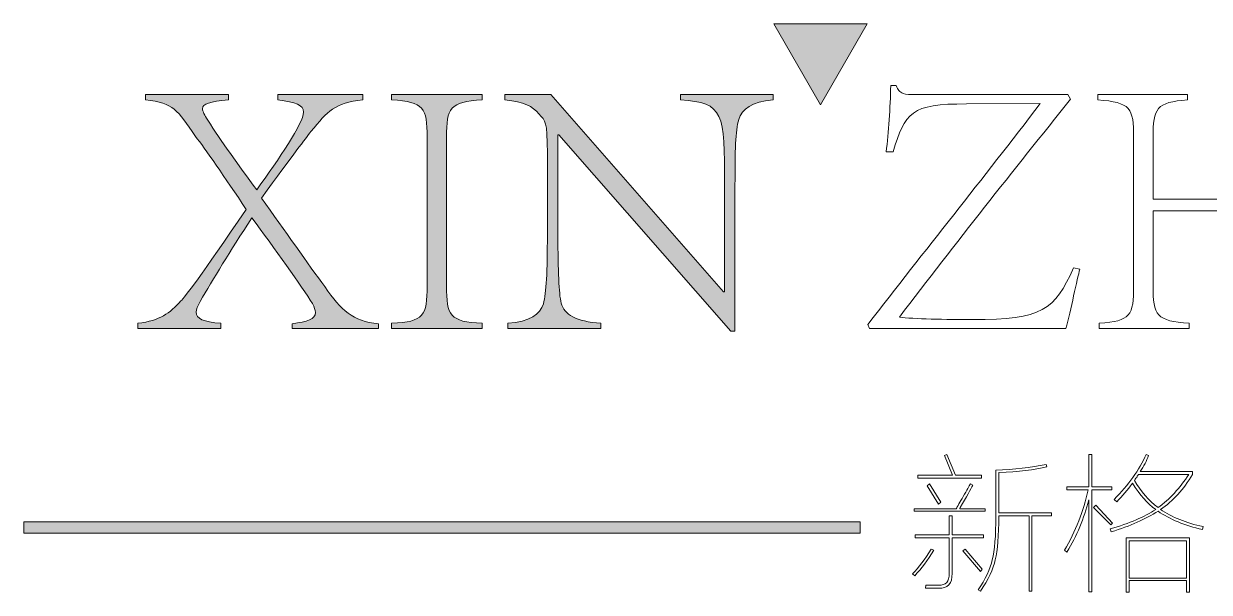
# Model space of a CAD drawing. Header units: inches. Extents: x -3733042 to -3450527, y 579159 to 997713.
# Drawn here: x -3652964 to -3651841, y 914194 to 914732 of the extents above; entities that cross this region are included whole.
import ezdxf

# ---------------------------------------------------------------- set-up
doc = ezdxf.new("R2010")
doc.units = ezdxf.units.IN
doc.header["$LTSCALE"] = 1000
doc.header["$MEASUREMENT"] = 0
doc.layers.get('0').update_dxf_attribs({"lineweight": 18})
doc.layers.add('图层 1', color=7, linetype='Continuous', lineweight=18)

msp = doc.modelspace()

# ---------------------------------------------------------------- hatches: boundary and pattern name
for points in [[(-3652164.9, 914732), (-3652209.1, 914655.3), (-3652253.4, 914732)], [(-3652963.8, 914260.4), (-3652171.4, 914260.4), (-3652171.4, 914249.7), (-3652963.8, 914249.7)]]:
    msp.add_hatch(color=256).paths.add_polyline_path(points, flags=0)
h = msp.add_hatch(color=256)
edge = h.paths.add_edge_path(flags=0)
edge.add_spline(control_points=[(-3652505.3, 914443.3), (-3652505.3, 914443.3), (-3652505.3, 914448.3), (-3652505.3, 914448.3)], knot_values=[0, 0, 0, 0, 4.960938, 4.960938, 4.960938, 4.960938], weights=[1, 1, 1, 1], degree=3, periodic=0)
edge.add_spline(control_points=[(-3652505.3, 914448.3), (-3652484.4, 914449.7), (-3652474.5, 914456.8), (-3652471.6, 914466.7)], knot_values=[0, 0, 0, 0, 40.899243, 40.899243, 40.899243, 40.899243], weights=[1, 1, 1, 1], degree=3, periodic=0)
edge.add_spline(control_points=[(-3652471.6, 914466.7), (-3652468.8, 914477.3), (-3652467.8, 914496.8), (-3652467.8, 914532.5)], knot_values=[0, 0, 0, 0, 66.07788, 66.07788, 66.07788, 66.07788], weights=[1, 1, 1, 1], degree=3, periodic=0)
edge.add_spline(control_points=[(-3652467.8, 914532.5), (-3652467.8, 914532.5), (-3652467.8, 914609.3), (-3652467.8, 914609.3)], knot_values=[0, 0, 0, 0, 76.808404, 76.808404, 76.808404, 76.808404], weights=[1, 1, 1, 1], degree=3, periodic=0)
edge.add_spline(control_points=[(-3652467.8, 914609.3), (-3652467.8, 914640.8), (-3652469.5, 914639.1), (-3652475.9, 914646.8)], knot_values=[0, 0, 0, 0, 39.685295, 39.685295, 39.685295, 39.685295], weights=[1, 1, 1, 1], degree=3, periodic=0)
edge.add_spline(control_points=[(-3652475.9, 914646.8), (-3652481.9, 914653.9), (-3652489.3, 914657.8), (-3652508.1, 914659.9)], knot_values=[0, 0, 0, 0, 35.704408, 35.704408, 35.704408, 35.704408], weights=[1, 1, 1, 1], degree=3, periodic=0)
edge.add_spline(control_points=[(-3652508.1, 914659.9), (-3652508.1, 914659.9), (-3652508.1, 914664.9), (-3652508.1, 914664.9)], knot_values=[0, 0, 0, 0, 4.960938, 4.960938, 4.960938, 4.960938], weights=[1, 1, 1, 1], degree=3, periodic=0)
edge.add_spline(control_points=[(-3652508.1, 914664.9), (-3652508.1, 914664.9), (-3652464.6, 914664.9), (-3652464.6, 914664.9)], knot_values=[0, 0, 0, 0, 43.528781, 43.528781, 43.528781, 43.528781], weights=[1, 1, 1, 1], degree=3, periodic=0)
edge.add_spline(control_points=[(-3652464.6, 914664.9), (-3652464.6, 914664.9), (-3652301.1, 914478), (-3652301.1, 914478)], knot_values=[0, 0, 0, 0, 248.309224, 248.309224, 248.309224, 248.309224], weights=[1, 1, 1, 1], degree=3, periodic=0)
edge.add_spline(control_points=[(-3652301.1, 914478), (-3652301.1, 914478), (-3652300, 914478), (-3652300, 914478)], knot_values=[0, 0, 0, 0, 1.06798, 1.06798, 1.06798, 1.06798], weights=[1, 1, 1, 1], degree=3, periodic=0)
edge.add_spline(control_points=[(-3652300, 914478), (-3652300, 914478), (-3652300, 914578.9), (-3652300, 914578.9)], knot_values=[0, 0, 0, 0, 100.872396, 100.872396, 100.872396, 100.872396], weights=[1, 1, 1, 1], degree=3, periodic=0)
edge.add_spline(control_points=[(-3652300, 914578.9), (-3652300, 914647.9), (-3652300.3, 914657.1), (-3652341.8, 914659.9)], knot_values=[0, 0, 0, 0, 107.785617, 107.785617, 107.785617, 107.785617], weights=[1, 1, 1, 1], degree=3, periodic=0)
edge.add_spline(control_points=[(-3652341.8, 914659.9), (-3652341.8, 914659.9), (-3652341.8, 914664.9), (-3652341.8, 914664.9)], knot_values=[0, 0, 0, 0, 4.960938, 4.960938, 4.960938, 4.960938], weights=[1, 1, 1, 1], degree=3, periodic=0)
edge.add_spline(control_points=[(-3652341.8, 914664.9), (-3652341.8, 914664.9), (-3652254, 914664.9), (-3652254, 914664.9)], knot_values=[0, 0, 0, 0, 87.763807, 87.763807, 87.763807, 87.763807], weights=[1, 1, 1, 1], degree=3, periodic=0)
edge.add_spline(control_points=[(-3652254, 914664.9), (-3652254, 914664.9), (-3652254, 914659.9), (-3652254, 914659.9)], knot_values=[0, 0, 0, 0, 4.960938, 4.960938, 4.960938, 4.960938], weights=[1, 1, 1, 1], degree=3, periodic=0)
edge.add_spline(control_points=[(-3652254, 914659.9), (-3652274.5, 914658.2), (-3652283.4, 914651.4), (-3652286.5, 914641.2)], knot_values=[0, 0, 0, 0, 40.103089, 40.103089, 40.103089, 40.103089], weights=[1, 1, 1, 1], degree=3, periodic=0)
edge.add_spline(control_points=[(-3652286.5, 914641.2), (-3652289.7, 914630.2), (-3652290.1, 914612.2), (-3652290.1, 914578.9)], knot_values=[0, 0, 0, 0, 62.536458, 62.536458, 62.536458, 62.536458], weights=[1, 1, 1, 1], degree=3, periodic=0)
edge.add_spline(control_points=[(-3652290.1, 914578.9), (-3652290.1, 914578.9), (-3652290.1, 914440.9), (-3652290.1, 914440.9)], knot_values=[0, 0, 0, 0, 138.044976, 138.044976, 138.044976, 138.044976], weights=[1, 1, 1, 1], degree=3, periodic=0)
edge.add_spline(control_points=[(-3652290.1, 914440.9), (-3652290.1, 914440.9), (-3652294, 914440.9), (-3652294, 914440.9)], knot_values=[0, 0, 0, 0, 3.892958, 3.892958, 3.892958, 3.892958], weights=[1, 1, 1, 1], degree=3, periodic=0)
edge.add_spline(control_points=[(-3652294, 914440.9), (-3652294, 914440.9), (-3652457.1, 914626.7), (-3652457.1, 914626.7)], knot_values=[0, 0, 0, 0, 247.291949, 247.291949, 247.291949, 247.291949], weights=[1, 1, 1, 1], degree=3, periodic=0)
edge.add_spline(control_points=[(-3652457.1, 914626.7), (-3652457.1, 914626.7), (-3652457.9, 914626.7), (-3652457.9, 914626.7)], knot_values=[0, 0, 0, 0, 0.706245, 0.706245, 0.706245, 0.706245], weights=[1, 1, 1, 1], degree=3, periodic=0)
edge.add_spline(control_points=[(-3652457.9, 914626.7), (-3652457.9, 914626.7), (-3652457.9, 914532.5), (-3652457.9, 914532.5)], knot_values=[0, 0, 0, 0, 94.15446, 94.15446, 94.15446, 94.15446], weights=[1, 1, 1, 1], degree=3, periodic=0)
edge.add_spline(control_points=[(-3652457.9, 914532.5), (-3652457.5, 914496.8), (-3652457.1, 914477.3), (-3652454.7, 914467.4)], knot_values=[0, 0, 0, 0, 65.279462, 65.279462, 65.279462, 65.279462], weights=[1, 1, 1, 1], degree=3, periodic=0)
edge.add_spline(control_points=[(-3652454.7, 914467.4), (-3652451.5, 914456.4), (-3652440.9, 914450.1), (-3652417.1, 914448.3)], knot_values=[0, 0, 0, 0, 44.918978, 44.918978, 44.918978, 44.918978], weights=[1, 1, 1, 1], degree=3, periodic=0)
edge.add_spline(control_points=[(-3652417.1, 914448.3), (-3652417.1, 914448.3), (-3652417.1, 914443.3), (-3652417.1, 914443.3)], knot_values=[0, 0, 0, 0, 4.960938, 4.960938, 4.960938, 4.960938], weights=[1, 1, 1, 1], degree=3, periodic=0)
edge.add_spline(control_points=[(-3652417.1, 914443.3), (-3652417.1, 914443.3), (-3652505.3, 914443.3), (-3652505.3, 914443.3)], knot_values=[0, 0, 0, 0, 88.125543, 88.125543, 88.125543, 88.125543], weights=[1, 1, 1, 1], degree=3, periodic=0)
edge = h.paths.add_edge_path(flags=0)
edge.add_spline(control_points=[(-3652615.3, 914443.3), (-3652615.3, 914443.3), (-3652615.3, 914448.3), (-3652615.3, 914448.3)], knot_values=[0, 0, 0, 0, 4.960938, 4.960938, 4.960938, 4.960938], weights=[1, 1, 1, 1], degree=3, periodic=0)
edge.add_spline(control_points=[(-3652615.3, 914448.3), (-3652584.5, 914449.7), (-3652581.7, 914455.7), (-3652581.7, 914483.7)], knot_values=[0, 0, 0, 0, 58.826532, 58.826532, 58.826532, 58.826532], weights=[1, 1, 1, 1], degree=3, periodic=0)
edge.add_spline(control_points=[(-3652581.7, 914483.7), (-3652581.7, 914483.7), (-3652581.7, 914624.5), (-3652581.7, 914624.5)], knot_values=[0, 0, 0, 0, 140.852729, 140.852729, 140.852729, 140.852729], weights=[1, 1, 1, 1], degree=3, periodic=0)
edge.add_spline(control_points=[(-3652581.7, 914624.5), (-3652581.7, 914652.2), (-3652584.5, 914658.2), (-3652615.3, 914659.9)], knot_values=[0, 0, 0, 0, 58.615989, 58.615989, 58.615989, 58.615989], weights=[1, 1, 1, 1], degree=3, periodic=0)
edge.add_spline(control_points=[(-3652615.3, 914659.9), (-3652615.3, 914659.9), (-3652615.3, 914664.9), (-3652615.3, 914664.9)], knot_values=[0, 0, 0, 0, 4.960938, 4.960938, 4.960938, 4.960938], weights=[1, 1, 1, 1], degree=3, periodic=0)
edge.add_spline(control_points=[(-3652615.3, 914664.9), (-3652615.3, 914664.9), (-3652529.7, 914664.9), (-3652529.7, 914664.9)], knot_values=[0, 0, 0, 0, 85.645074, 85.645074, 85.645074, 85.645074], weights=[1, 1, 1, 1], degree=3, periodic=0)
edge.add_spline(control_points=[(-3652529.7, 914664.9), (-3652529.7, 914664.9), (-3652529.7, 914659.9), (-3652529.7, 914659.9)], knot_values=[0, 0, 0, 0, 4.960938, 4.960938, 4.960938, 4.960938], weights=[1, 1, 1, 1], degree=3, periodic=0)
edge.add_spline(control_points=[(-3652529.7, 914659.9), (-3652560.1, 914658.2), (-3652563.3, 914652.2), (-3652563.3, 914624.5)], knot_values=[0, 0, 0, 0, 58.517952, 58.517952, 58.517952, 58.517952], weights=[1, 1, 1, 1], degree=3, periodic=0)
edge.add_spline(control_points=[(-3652563.3, 914624.5), (-3652563.3, 914624.5), (-3652563.3, 914483.7), (-3652563.3, 914483.7)], knot_values=[0, 0, 0, 0, 140.852729, 140.852729, 140.852729, 140.852729], weights=[1, 1, 1, 1], degree=3, periodic=0)
edge.add_spline(control_points=[(-3652563.3, 914483.7), (-3652563.3, 914455.7), (-3652560.1, 914449.7), (-3652529.7, 914448.3)], knot_values=[0, 0, 0, 0, 58.72815, 58.72815, 58.72815, 58.72815], weights=[1, 1, 1, 1], degree=3, periodic=0)
edge.add_spline(control_points=[(-3652529.7, 914448.3), (-3652529.7, 914448.3), (-3652529.7, 914443.3), (-3652529.7, 914443.3)], knot_values=[0, 0, 0, 0, 4.960938, 4.960938, 4.960938, 4.960938], weights=[1, 1, 1, 1], degree=3, periodic=0)
edge.add_spline(control_points=[(-3652529.7, 914443.3), (-3652529.7, 914443.3), (-3652615.3, 914443.3), (-3652615.3, 914443.3)], knot_values=[0, 0, 0, 0, 85.645074, 85.645074, 85.645074, 85.645074], weights=[1, 1, 1, 1], degree=3, periodic=0)
edge = h.paths.add_edge_path(flags=0)
edge.add_spline(control_points=[(-3652848.5, 914659.9), (-3652848.5, 914659.9), (-3652848.5, 914664.9), (-3652848.5, 914664.9)], knot_values=[0, 0, 0, 0, 4.960938, 4.960938, 4.960938, 4.960938], weights=[1, 1, 1, 1], degree=3, periodic=0)
edge.add_spline(control_points=[(-3652848.5, 914664.9), (-3652848.5, 914664.9), (-3652769.9, 914664.9), (-3652769.9, 914664.9)], knot_values=[0, 0, 0, 0, 78.582628, 78.582628, 78.582628, 78.582628], weights=[1, 1, 1, 1], degree=3, periodic=0)
edge.add_spline(control_points=[(-3652769.9, 914664.9), (-3652769.9, 914664.9), (-3652769.9, 914659.9), (-3652769.9, 914659.9)], knot_values=[0, 0, 0, 0, 4.960938, 4.960938, 4.960938, 4.960938], weights=[1, 1, 1, 1], degree=3, periodic=0)
edge.add_spline(control_points=[(-3652769.9, 914659.9), (-3652787.6, 914658.2), (-3652794.4, 914656.4), (-3652794.4, 914651.4), (-3652794.4, 914649), (-3652792.6, 914645.4), (-3652789.4, 914640.8)], knot_values=[0, 0, 0, 0, 19.688689, 19.688689, 19.688689, 39.377378, 39.377378, 39.377378, 39.377378], weights=[1, 1, 1, 1, 1, 1, 1], degree=3, periodic=0)
edge.add_spline(control_points=[(-3652789.4, 914640.8), (-3652777, 914620.6), (-3652760.4, 914598.4), (-3652743.1, 914574.7)], knot_values=[0, 0, 0, 0, 80.82147, 80.82147, 80.82147, 80.82147], weights=[1, 1, 1, 1], degree=3, periodic=0)
edge.add_spline(control_points=[(-3652743.1, 914574.7), (-3652722.2, 914604), (-3652698.8, 914637.6), (-3652698.8, 914648.3), (-3652698.8, 914655), (-3652705.9, 914657.8), (-3652723.2, 914659.9)], knot_values=[0, 0, 0, 0, 57.853565, 57.853565, 57.853565, 115.70713, 115.70713, 115.70713, 115.70713], weights=[1, 1, 1, 1, 1, 1, 1], degree=3, periodic=0)
edge.add_spline(control_points=[(-3652723.2, 914659.9), (-3652723.2, 914659.9), (-3652723.2, 914664.9), (-3652723.2, 914664.9)], knot_values=[0, 0, 0, 0, 4.960938, 4.960938, 4.960938, 4.960938], weights=[1, 1, 1, 1], degree=3, periodic=0)
edge.add_spline(control_points=[(-3652723.2, 914664.9), (-3652723.2, 914664.9), (-3652642.5, 914664.9), (-3652642.5, 914664.9)], knot_values=[0, 0, 0, 0, 80.684136, 80.684136, 80.684136, 80.684136], weights=[1, 1, 1, 1], degree=3, periodic=0)
edge.add_spline(control_points=[(-3652642.5, 914664.9), (-3652642.5, 914664.9), (-3652642.5, 914659.9), (-3652642.5, 914659.9)], knot_values=[0, 0, 0, 0, 4.960938, 4.960938, 4.960938, 4.960938], weights=[1, 1, 1, 1], degree=3, periodic=0)
edge.add_spline(control_points=[(-3652642.5, 914659.9), (-3652669.8, 914656.8), (-3652675.4, 914649.7), (-3652691.7, 914629.8)], knot_values=[0, 0, 0, 0, 59.979828, 59.979828, 59.979828, 59.979828], weights=[1, 1, 1, 1], degree=3, periodic=0)
edge.add_spline(control_points=[(-3652691.7, 914629.8), (-3652696.7, 914623.5), (-3652708.4, 914608.3), (-3652738.5, 914566.9)], knot_values=[0, 0, 0, 0, 78.414223, 78.414223, 78.414223, 78.414223], weights=[1, 1, 1, 1], degree=3, periodic=0)
edge.add_spline(control_points=[(-3652738.5, 914566.9), (-3652716.9, 914536.1), (-3652693.9, 914503.9), (-3652678.6, 914483)], knot_values=[0, 0, 0, 0, 103.035853, 103.035853, 103.035853, 103.035853], weights=[1, 1, 1, 1], degree=3, periodic=0)
edge.add_spline(control_points=[(-3652678.6, 914483), (-3652662.7, 914460.3), (-3652652.8, 914450.4), (-3652627.7, 914447.9)], knot_values=[0, 0, 0, 0, 64.517635, 64.517635, 64.517635, 64.517635], weights=[1, 1, 1, 1], degree=3, periodic=0)
edge.add_spline(control_points=[(-3652627.7, 914447.9), (-3652627.7, 914447.9), (-3652627.7, 914443.3), (-3652627.7, 914443.3)], knot_values=[0, 0, 0, 0, 4.616428, 4.616428, 4.616428, 4.616428], weights=[1, 1, 1, 1], degree=3, periodic=0)
edge.add_spline(control_points=[(-3652627.7, 914443.3), (-3652627.7, 914443.3), (-3652709.4, 914443.3), (-3652709.4, 914443.3)], knot_values=[0, 0, 0, 0, 81.752116, 81.752116, 81.752116, 81.752116], weights=[1, 1, 1, 1], degree=3, periodic=0)
edge.add_spline(control_points=[(-3652709.4, 914443.3), (-3652709.4, 914443.3), (-3652709.4, 914447.9), (-3652709.4, 914447.9)], knot_values=[0, 0, 0, 0, 4.616428, 4.616428, 4.616428, 4.616428], weights=[1, 1, 1, 1], degree=3, periodic=0)
edge.add_spline(control_points=[(-3652709.4, 914447.9), (-3652695.3, 914449.7), (-3652687.5, 914452.2), (-3652687.5, 914458.6), (-3652687.5, 914461), (-3652688.6, 914463.5), (-3652690.3, 914467.1)], knot_values=[0, 0, 0, 0, 17.689676, 17.689676, 17.689676, 35.379351, 35.379351, 35.379351, 35.379351], weights=[1, 1, 1, 1, 1, 1, 1], degree=3, periodic=0)
edge.add_spline(control_points=[(-3652690.3, 914467.1), (-3652700.2, 914482.6), (-3652727.1, 914520.5), (-3652747.7, 914548.1)], knot_values=[0, 0, 0, 0, 99.294001, 99.294001, 99.294001, 99.294001], weights=[1, 1, 1, 1], degree=3, periodic=0)
edge.add_spline(control_points=[(-3652747.7, 914548.1), (-3652769.2, 914515.9), (-3652784.1, 914490.4), (-3652796.8, 914468.8)], knot_values=[0, 0, 0, 0, 93.311841, 93.311841, 93.311841, 93.311841], weights=[1, 1, 1, 1], degree=3, periodic=0)
edge.add_spline(control_points=[(-3652796.8, 914468.8), (-3652799, 914464.6), (-3652800.4, 914461.4), (-3652800.4, 914458.9), (-3652800.4, 914452.5), (-3652793.7, 914449.7), (-3652777, 914448.3)], knot_values=[0, 0, 0, 0, 19.26548, 19.26548, 19.26548, 38.53096, 38.53096, 38.53096, 38.53096], weights=[1, 1, 1, 1, 1, 1, 1], degree=3, periodic=0)
edge.add_spline(control_points=[(-3652777, 914448.3), (-3652777, 914448.3), (-3652777, 914443.3), (-3652777, 914443.3)], knot_values=[0, 0, 0, 0, 4.960938, 4.960938, 4.960938, 4.960938], weights=[1, 1, 1, 1], degree=3, periodic=0)
edge.add_spline(control_points=[(-3652777, 914443.3), (-3652777, 914443.3), (-3652855.6, 914443.3), (-3652855.6, 914443.3)], knot_values=[0, 0, 0, 0, 78.582628, 78.582628, 78.582628, 78.582628], weights=[1, 1, 1, 1], degree=3, periodic=0)
edge.add_spline(control_points=[(-3652855.6, 914443.3), (-3652855.6, 914443.3), (-3652855.6, 914448.3), (-3652855.6, 914448.3)], knot_values=[0, 0, 0, 0, 4.960938, 4.960938, 4.960938, 4.960938], weights=[1, 1, 1, 1], degree=3, periodic=0)
edge.add_spline(control_points=[(-3652855.6, 914448.3), (-3652834.7, 914450.8), (-3652825.5, 914457.9), (-3652814.9, 914469.5)], knot_values=[0, 0, 0, 0, 47.196175, 47.196175, 47.196175, 47.196175], weights=[1, 1, 1, 1], degree=3, periodic=0)
edge.add_spline(control_points=[(-3652814.9, 914469.5), (-3652811.4, 914472.4), (-3652795.8, 914493.6), (-3652753, 914556.2)], knot_values=[0, 0, 0, 0, 106.622788, 106.622788, 106.622788, 106.622788], weights=[1, 1, 1, 1], degree=3, periodic=0)
edge.add_spline(control_points=[(-3652753, 914556.2), (-3652773.1, 914586), (-3652792.6, 914614.6), (-3652801.1, 914625.3)], knot_values=[0, 0, 0, 0, 84.156517, 84.156517, 84.156517, 84.156517], weights=[1, 1, 1, 1], degree=3, periodic=0)
edge.add_spline(control_points=[(-3652801.1, 914625.3), (-3652818.8, 914650.7), (-3652821.3, 914656.8), (-3652848.5, 914659.9)], knot_values=[0, 0, 0, 0, 61.899373, 61.899373, 61.899373, 61.899373], weights=[1, 1, 1, 1], degree=3, periodic=0)

# ---------------------------------------------------------------- linework, layer by layer
for p, q in [((-3652209.1, 914655.3), (-3652253.4, 914732)), ((-3652253.4, 914732), (-3652164.9, 914732)), ((-3652164.9, 914732), (-3652209.1, 914655.3)), ((-3652848.5, 914664.9), (-3652848.5, 914659.9)), ((-3652769.9, 914664.9), (-3652769.9, 914659.9)), ((-3652723.2, 914664.9), (-3652723.2, 914659.9)), ((-3652642.5, 914664.9), (-3652642.5, 914659.9)), ((-3652615.3, 914664.9), (-3652615.3, 914659.9)), ((-3652529.7, 914664.9), (-3652529.7, 914659.9)), ((-3652508.1, 914664.9), (-3652508.1, 914659.9)), ((-3652341.8, 914664.9), (-3652341.8, 914659.9)), ((-3652254, 914664.9), (-3652254, 914659.9)), ((-3651946.5, 914664.9), (-3651946.5, 914659.9)), ((-3651861.6, 914664.9), (-3651861.6, 914659.9)), ((-3652581.7, 914624.5), (-3652581.7, 914483.7)), ((-3652563.3, 914624.5), (-3652563.3, 914483.7)), ((-3652457.9, 914626.7), (-3652457.9, 914532.5)), ((-3651912.5, 914624.5), (-3651912.5, 914483.7)), ((-3651894.1, 914624.5), (-3651894.1, 914565.8)), ((-3652467.8, 914609.3), (-3652467.8, 914532.5)), ((-3652300, 914578.9), (-3652300, 914478)), ((-3652290.1, 914578.9), (-3652290.1, 914440.9)), ((-3651894.1, 914554.8), (-3651894.1, 914483.7)), ((-3652855.6, 914448.3), (-3652855.6, 914443.3)), ((-3652777, 914448.3), (-3652777, 914443.3)), ((-3652709.4, 914447.9), (-3652709.4, 914443.3)), ((-3652627.7, 914447.9), (-3652627.7, 914443.3)), ((-3652615.3, 914448.3), (-3652615.3, 914443.3)), ((-3652529.7, 914448.3), (-3652529.7, 914443.3)), ((-3652505.3, 914448.3), (-3652505.3, 914443.3)), ((-3652417.1, 914448.3), (-3652417.1, 914443.3)), ((-3651945.1, 914448.3), (-3651945.1, 914443.3)), ((-3651859.8, 914448.3), (-3651859.8, 914443.3))]:
    msp.add_line(p, q)
at = {"lineweight": 9}
for p, q in [((-3652091.8, 914323.1), (-3652089.6, 914324.2)), ((-3652084, 914304.6), (-3652091.8, 914323.1)), ((-3652089.6, 914324.2), (-3652081.2, 914304.6)), ((-3651955, 914324.2), (-3651955, 914293.4)), ((-3651952.2, 914324.2), (-3651952.2, 914293.4)), ((-3652043, 914309.1), (-3652043, 914265.9)), ((-3651856.9, 914308), (-3651856.9, 914305.2)), ((-3652117, 914301.8), (-3652117, 914304.6)), ((-3652117, 914304.6), (-3652084, 914304.6)), ((-3652056.5, 914301.8), (-3652117, 914301.8)), ((-3652108.1, 914294.5), (-3652105.8, 914296.2)), ((-3652105.8, 914296.2), (-3652095.2, 914278.8)), ((-3652081.2, 914304.6), (-3652056.5, 914304.6)), ((-3652056.5, 914304.6), (-3652056.5, 914301.8)), ((-3652040.2, 914306.9), (-3652040.2, 914268.7)), ((-3652097.4, 914277.1), (-3652108.1, 914294.5)), ((-3651975.7, 914293.4), (-3651975.7, 914290.6)), ((-3651952.2, 914290.6), (-3651952.2, 914194.1)), ((-3651933.1, 914293.4), (-3651933.1, 914290.6)), ((-3652095.2, 914278.8), (-3652097.4, 914277.1)), ((-3651955, 914281.1), (-3651955, 914194.1)), ((-3651950.5, 914273.8), (-3651948.3, 914276)), ((-3651934.2, 914257.5), (-3651950.5, 914273.8)), ((-3651948.3, 914276), (-3651932.6, 914259.2)), ((-3652120.4, 914272.7), (-3652120.4, 914270.4)), ((-3652087.3, 914265.9), (-3652087.3, 914248)), ((-3652084.5, 914265.9), (-3652084.5, 914248)), ((-3652053.1, 914272.7), (-3652053.1, 914270.4)), ((-3652011.6, 914265.9), (-3652011.6, 914194.7)), ((-3652008.8, 914265.9), (-3652008.8, 914194.7)), ((-3651990.3, 914268.7), (-3651990.3, 914265.9)), ((-3651932.6, 914259.2), (-3651934.2, 914257.5)), ((-3652119.3, 914248), (-3652119.3, 914245.2)), ((-3652087.3, 914245.2), (-3652087.3, 914211.5)), ((-3652084.5, 914245.2), (-3652084.5, 914211.5)), ((-3652054.8, 914248), (-3652054.8, 914245.2)), ((-3651919.7, 914245.2), (-3651859.7, 914245.2)), ((-3651919.7, 914193.6), (-3651919.7, 914245.2)), ((-3651916.9, 914242.4), (-3651916.9, 914207)), ((-3651862.5, 914242.4), (-3651916.9, 914242.4)), ((-3651862.5, 914207), (-3651862.5, 914242.4)), ((-3651859.7, 914245.2), (-3651859.7, 914193.6)), ((-3652074.4, 914232.8), (-3652072.2, 914234.5)), ((-3652057.6, 914213.2), (-3652074.4, 914232.8)), ((-3652072.2, 914234.5), (-3652055.9, 914215.5)), ((-3652055.9, 914215.5), (-3652057.6, 914213.2)), ((-3651916.9, 914207), (-3651862.5, 914207)), ((-3651862.5, 914204.8), (-3651916.9, 914204.8)), ((-3651916.9, 914204.8), (-3651916.9, 914193.6)), ((-3651862.5, 914193.6), (-3651862.5, 914204.8)), ((-3651916.9, 914193.6), (-3651919.7, 914193.6)), ((-3651859.7, 914193.6), (-3651862.5, 914193.6))]:
    msp.add_line(p, q, dxfattribs=at)
at = {"lineweight": 0}
for p, q in [((-3652963.8, 914260.4), (-3652171.4, 914260.4)), ((-3652171.4, 914260.4), (-3652171.4, 914249.7)), ((-3652171.4, 914249.7), (-3652963.8, 914249.7))]:
    msp.add_line(p, q, dxfattribs=at)
for points in [[(-3652146.8, 914610.7), (-3652145, 914628.8), (-3652142.9, 914652.5), (-3652142.6, 914673.4)], [(-3652142.6, 914673.4), (-3652142.6, 914673.4), (-3652137.6, 914673.4), (-3652137.6, 914673.4)], [(-3652137.6, 914673.4), (-3652135.8, 914669.5), (-3652134.1, 914667.4), (-3652130.9, 914666)], [(-3652848.5, 914664.9), (-3652848.5, 914664.9), (-3652769.9, 914664.9), (-3652769.9, 914664.9)], [(-3652801.1, 914625.3), (-3652818.8, 914650.7), (-3652821.3, 914656.8), (-3652848.5, 914659.9)], [(-3652723.2, 914664.9), (-3652723.2, 914664.9), (-3652642.5, 914664.9), (-3652642.5, 914664.9)], [(-3652642.5, 914659.9), (-3652669.8, 914656.8), (-3652675.4, 914649.7), (-3652691.7, 914629.8)], [(-3652615.3, 914664.9), (-3652615.3, 914664.9), (-3652529.7, 914664.9), (-3652529.7, 914664.9)], [(-3652581.7, 914624.5), (-3652581.7, 914652.2), (-3652584.5, 914658.2), (-3652615.3, 914659.9)], [(-3652529.7, 914659.9), (-3652560.1, 914658.2), (-3652563.3, 914652.2), (-3652563.3, 914624.5)], [(-3652508.1, 914664.9), (-3652508.1, 914664.9), (-3652464.6, 914664.9), (-3652464.6, 914664.9)], [(-3652475.9, 914646.8), (-3652481.9, 914653.9), (-3652489.3, 914657.8), (-3652508.1, 914659.9)], [(-3652464.6, 914664.9), (-3652464.6, 914664.9), (-3652301.1, 914478), (-3652301.1, 914478)], [(-3652341.8, 914664.9), (-3652341.8, 914664.9), (-3652254, 914664.9), (-3652254, 914664.9)], [(-3652300, 914578.9), (-3652300, 914647.9), (-3652300.3, 914657.1), (-3652341.8, 914659.9)], [(-3652254, 914659.9), (-3652274.5, 914658.2), (-3652283.4, 914651.4), (-3652286.5, 914641.2)], [(-3652164.2, 914447.2), (-3652110.7, 914516.6), (-3652055.5, 914584.9), (-3652001, 914656.4)], [(-3652070.7, 914656), (-3652123.8, 914656.4), (-3652128.8, 914647.6), (-3652140.4, 914610.7)], [(-3651972.3, 914660.6), (-3652026.5, 914592.7), (-3652081.3, 914524.4), (-3652134.4, 914454)], [(-3652130.9, 914666), (-3652128.1, 914664.9), (-3652124.2, 914664.9), (-3652118.9, 914664.9)], [(-3652118.9, 914664.9), (-3652118.9, 914664.9), (-3651974.8, 914664.9), (-3651974.8, 914664.9)], [(-3652001, 914656.4), (-3652001, 914656.4), (-3652070.7, 914656), (-3652070.7, 914656)], [(-3651974.8, 914664.9), (-3651974.8, 914664.9), (-3651972.3, 914660.6), (-3651972.3, 914660.6)], [(-3651946.5, 914664.9), (-3651946.5, 914664.9), (-3651861.6, 914664.9), (-3651861.6, 914664.9)], [(-3651912.5, 914624.5), (-3651912.5, 914652.2), (-3651915.4, 914657.5), (-3651946.5, 914659.9)], [(-3651861.6, 914659.9), (-3651890.9, 914657.5), (-3651894.1, 914652.2), (-3651894.1, 914624.5)], [(-3652467.8, 914609.3), (-3652467.8, 914640.8), (-3652469.5, 914639.1), (-3652475.9, 914646.8)], [(-3652789.4, 914640.8), (-3652777, 914620.6), (-3652760.4, 914598.4), (-3652743.1, 914574.7)], [(-3652286.5, 914641.2), (-3652289.7, 914630.2), (-3652290.1, 914612.2), (-3652290.1, 914578.9)], [(-3652753, 914556.2), (-3652773.1, 914586), (-3652792.6, 914614.6), (-3652801.1, 914625.3)], [(-3652691.7, 914629.8), (-3652696.7, 914623.5), (-3652708.4, 914608.3), (-3652738.5, 914566.9)], [(-3652294, 914440.9), (-3652294, 914440.9), (-3652457.1, 914626.7), (-3652457.1, 914626.7)], [(-3652457.1, 914626.7), (-3652457.1, 914626.7), (-3652457.9, 914626.7), (-3652457.9, 914626.7)], [(-3652140.4, 914610.7), (-3652140.4, 914610.7), (-3652146.8, 914610.7), (-3652146.8, 914610.7)], [(-3652738.5, 914566.9), (-3652716.9, 914536.1), (-3652693.9, 914503.9), (-3652678.6, 914483)], [(-3651894.1, 914565.8), (-3651894.1, 914565.8), (-3651744.8, 914565.8), (-3651744.8, 914565.8)], [(-3652814.9, 914469.5), (-3652811.4, 914472.4), (-3652795.8, 914493.6), (-3652753, 914556.2)], [(-3651744.8, 914554.8), (-3651744.8, 914554.8), (-3651894.1, 914554.8), (-3651894.1, 914554.8)], [(-3652747.7, 914548.1), (-3652769.2, 914515.9), (-3652784.1, 914490.4), (-3652796.8, 914468.8)], [(-3652690.3, 914467.1), (-3652700.2, 914482.6), (-3652727.1, 914520.5), (-3652747.7, 914548.1)], [(-3652471.6, 914466.7), (-3652468.8, 914477.3), (-3652467.8, 914496.8), (-3652467.8, 914532.5)], [(-3652457.9, 914532.5), (-3652457.5, 914496.8), (-3652457.1, 914477.3), (-3652454.7, 914467.4)], [(-3651963.5, 914499.6), (-3651965.9, 914490.4), (-3651972.3, 914460.3), (-3651976.6, 914443.3)], [(-3651969.5, 914500.7), (-3651969.5, 914500.7), (-3651963.5, 914499.6), (-3651963.5, 914499.6)], [(-3652678.6, 914483), (-3652662.7, 914460.3), (-3652652.8, 914450.4), (-3652627.7, 914447.9)], [(-3652615.3, 914448.3), (-3652584.5, 914449.7), (-3652581.7, 914455.7), (-3652581.7, 914483.7)], [(-3652563.3, 914483.7), (-3652563.3, 914455.7), (-3652560.1, 914449.7), (-3652529.7, 914448.3)], [(-3652301.1, 914478), (-3652301.1, 914478), (-3652300, 914478), (-3652300, 914478)], [(-3651945.1, 914448.3), (-3651915.4, 914450.4), (-3651912.5, 914455.7), (-3651912.5, 914483.7)], [(-3651894.1, 914483.7), (-3651894.1, 914455.7), (-3651890.9, 914450.4), (-3651859.8, 914448.3)], [(-3652855.6, 914448.3), (-3652834.7, 914450.8), (-3652825.5, 914457.9), (-3652814.9, 914469.5)], [(-3652505.3, 914448.3), (-3652484.4, 914449.7), (-3652474.5, 914456.8), (-3652471.6, 914466.7)], [(-3652454.7, 914467.4), (-3652451.5, 914456.4), (-3652440.9, 914450.1), (-3652417.1, 914448.3)], [(-3652777, 914443.3), (-3652777, 914443.3), (-3652855.6, 914443.3), (-3652855.6, 914443.3)], [(-3652627.7, 914443.3), (-3652627.7, 914443.3), (-3652709.4, 914443.3), (-3652709.4, 914443.3)], [(-3652529.7, 914443.3), (-3652529.7, 914443.3), (-3652615.3, 914443.3), (-3652615.3, 914443.3)], [(-3652417.1, 914443.3), (-3652417.1, 914443.3), (-3652505.3, 914443.3), (-3652505.3, 914443.3)], [(-3652162.7, 914443.3), (-3652162.7, 914443.3), (-3652164.2, 914447.2), (-3652164.2, 914447.2)], [(-3651976.6, 914443.3), (-3651976.6, 914443.3), (-3652162.7, 914443.3), (-3652162.7, 914443.3)], [(-3651859.8, 914443.3), (-3651859.8, 914443.3), (-3651945.1, 914443.3), (-3651945.1, 914443.3)], [(-3652290.1, 914440.9), (-3652290.1, 914440.9), (-3652294, 914440.9), (-3652294, 914440.9)]]:
    msp.add_open_spline(points, degree=3)
for points, knots in [([(-3652769.9, 914659.9), (-3652787.6, 914658.2), (-3652794.4, 914656.4), (-3652794.4, 914651.4), (-3652794.4, 914649), (-3652792.6, 914645.4), (-3652789.4, 914640.8)], [0, 0, 0, 0, 19.349545, 19.349545, 19.349545, 38.69909, 38.69909, 38.69909, 38.69909]), ([(-3652743.1, 914574.7), (-3652722.2, 914604), (-3652698.8, 914637.6), (-3652698.8, 914648.3), (-3652698.8, 914655), (-3652705.9, 914657.8), (-3652723.2, 914659.9)], [0, 0, 0, 0, 57.381056, 57.381056, 57.381056, 114.762112, 114.762112, 114.762112, 114.762112]), ([(-3652134.4, 914454), (-3652121.7, 914452.5), (-3652089.8, 914451.8), (-3652064.7, 914451.8), (-3651999.2, 914451.8), (-3651987.2, 914460.7), (-3651969.5, 914500.7)], [0, 0, 0, 0, 92.654103, 92.654103, 92.654103, 185.308205, 185.308205, 185.308205, 185.308205]), ([(-3652796.8, 914468.8), (-3652799, 914464.6), (-3652800.4, 914461.4), (-3652800.4, 914458.9), (-3652800.4, 914452.5), (-3652793.7, 914449.7), (-3652777, 914448.3)], [0, 0, 0, 0, 18.914457, 18.914457, 18.914457, 37.828915, 37.828915, 37.828915, 37.828915]), ([(-3652709.4, 914447.9), (-3652695.3, 914449.7), (-3652687.5, 914452.2), (-3652687.5, 914458.6), (-3652687.5, 914461), (-3652688.6, 914463.5), (-3652690.3, 914467.1)], [0, 0, 0, 0, 17.354442, 17.354442, 17.354442, 34.708884, 34.708884, 34.708884, 34.708884])]:
    msp.add_open_spline(points, degree=3, knots=knots)
at = {"lineweight": 9}
for points in [[(-3651955, 914324.2), (-3651955, 914324.2), (-3651952.2, 914324.2), (-3651952.2, 914324.2)], [(-3651930.9, 914281.6), (-3651917.4, 914295.1), (-3651907.3, 914309.3), (-3651900.6, 914324.2)], [(-3651898.4, 914323.1), (-3651900.2, 914317.9), (-3651902.8, 914312.8), (-3651906.2, 914308)], [(-3651900.6, 914324.2), (-3651900.6, 914324.2), (-3651898.4, 914323.1), (-3651898.4, 914323.1)], [(-3652043, 914309.1), (-3652025.8, 914309.9), (-3652010, 914311.7), (-3651995.4, 914314.7)], [(-3651994.8, 914312.5), (-3652006.4, 914309.5), (-3652021.5, 914307.6), (-3652040.2, 914306.9)], [(-3651995.4, 914314.7), (-3651995.4, 914314.7), (-3651994.8, 914312.5), (-3651994.8, 914312.5)], [(-3651906.2, 914308), (-3651906.2, 914308), (-3651856.9, 914308), (-3651856.9, 914308)], [(-3652073.9, 914284.4), (-3652070.5, 914290.4), (-3652068.3, 914294.3), (-3652067.1, 914296.2)], [(-3652067.1, 914296.2), (-3652067.1, 914296.2), (-3652064.9, 914295.1), (-3652064.9, 914295.1)], [(-3651913.5, 914296.8), (-3651918.4, 914290.4), (-3651923.4, 914284.6), (-3651928.6, 914279.4)], [(-3651891.6, 914272.1), (-3651899.5, 914277.7), (-3651906.8, 914285.9), (-3651913.5, 914296.8)], [(-3651909.6, 914302.4), (-3651910.7, 914301.3), (-3651911.4, 914300.3), (-3651911.8, 914299.6)], [(-3651911.8, 914299.6), (-3651905.8, 914289.1), (-3651898.4, 914280.5), (-3651889.4, 914273.8)], [(-3651907.9, 914305.2), (-3651908.3, 914304.8), (-3651908.8, 914303.9), (-3651909.6, 914302.4)], [(-3651860.2, 914305.2), (-3651860.2, 914305.2), (-3651907.9, 914305.2), (-3651907.9, 914305.2)], [(-3651889.4, 914273.8), (-3651878.5, 914281.6), (-3651868.8, 914292.1), (-3651860.2, 914305.2)], [(-3651856.9, 914305.2), (-3651865.1, 914291), (-3651875.2, 914279.9), (-3651887.1, 914272.1)], [(-3652064.9, 914295.1), (-3652066.8, 914291.3), (-3652070.7, 914284.2), (-3652076.7, 914273.8)], [(-3651978, 914233.4), (-3651967.5, 914251.3), (-3651960, 914270.4), (-3651955.6, 914290.6)], [(-3651975.7, 914293.4), (-3651975.7, 914293.4), (-3651955, 914293.4), (-3651955, 914293.4)], [(-3651955.6, 914290.6), (-3651955.6, 914290.6), (-3651975.7, 914290.6), (-3651975.7, 914290.6)], [(-3651952.2, 914293.4), (-3651952.2, 914293.4), (-3651933.1, 914293.4), (-3651933.1, 914293.4)], [(-3651933.1, 914290.6), (-3651933.1, 914290.6), (-3651952.2, 914290.6), (-3651952.2, 914290.6)], [(-3652080.6, 914272.7), (-3652079.5, 914274.9), (-3652077.2, 914278.8), (-3652073.9, 914284.4)], [(-3652076.7, 914273.8), (-3652077, 914273.4), (-3652077.2, 914273), (-3652077.2, 914272.7)], [(-3651955, 914281.1), (-3651959.5, 914263.5), (-3651966.4, 914247), (-3651975.7, 914231.7)], [(-3651928.6, 914279.4), (-3651928.6, 914279.4), (-3651930.9, 914281.6), (-3651930.9, 914281.6)], [(-3652053.1, 914270.4), (-3652053.1, 914270.4), (-3652120.4, 914270.4), (-3652120.4, 914270.4)], [(-3652120.4, 914272.7), (-3652120.4, 914272.7), (-3652080.6, 914272.7), (-3652080.6, 914272.7)], [(-3652087.3, 914265.9), (-3652087.3, 914265.9), (-3652084.5, 914265.9), (-3652084.5, 914265.9)], [(-3652077.2, 914272.7), (-3652077.2, 914272.7), (-3652053.1, 914272.7), (-3652053.1, 914272.7)], [(-3652046.4, 914224.4), (-3652044.2, 914233), (-3652043, 914246.9), (-3652043, 914265.9)], [(-3652040.2, 914265.9), (-3652040.2, 914247.2), (-3652041.4, 914233.4), (-3652043.6, 914224.4)], [(-3652040.2, 914268.7), (-3652040.2, 914268.7), (-3651990.3, 914268.7), (-3651990.3, 914268.7)], [(-3652011.6, 914265.9), (-3652011.6, 914265.9), (-3652040.2, 914265.9), (-3652040.2, 914265.9)], [(-3651990.3, 914265.9), (-3651990.3, 914265.9), (-3652008.8, 914265.9), (-3652008.8, 914265.9)], [(-3651934.8, 914253.6), (-3651916.5, 914258.8), (-3651902.1, 914265), (-3651891.6, 914272.1)], [(-3651889.4, 914270.4), (-3651901, 914262.9), (-3651915.7, 914256.4), (-3651933.7, 914250.8)], [(-3651847.3, 914253), (-3651864.2, 914256.8), (-3651878.2, 914262.6), (-3651889.4, 914270.4)], [(-3651887.1, 914272.1), (-3651876.3, 914264.6), (-3651862.8, 914259.2), (-3651846.8, 914255.8)], [(-3651933.7, 914250.8), (-3651933.7, 914250.8), (-3651934.8, 914253.6), (-3651934.8, 914253.6)], [(-3651846.8, 914255.8), (-3651846.8, 914255.8), (-3651847.3, 914253), (-3651847.3, 914253)], [(-3652119.3, 914248), (-3652119.3, 914248), (-3652087.3, 914248), (-3652087.3, 914248)], [(-3652087.3, 914245.2), (-3652087.3, 914245.2), (-3652119.3, 914245.2), (-3652119.3, 914245.2)], [(-3652084.5, 914248), (-3652084.5, 914248), (-3652054.8, 914248), (-3652054.8, 914248)], [(-3652054.8, 914245.2), (-3652054.8, 914245.2), (-3652084.5, 914245.2), (-3652084.5, 914245.2)], [(-3652122.1, 914211), (-3652116.1, 914217), (-3652110.1, 914224.8), (-3652104.2, 914234.5)], [(-3652101.9, 914233.4), (-3652107.5, 914224.1), (-3652113.5, 914216), (-3652119.9, 914209.3)], [(-3652104.2, 914234.5), (-3652104.2, 914234.5), (-3652101.9, 914233.4), (-3652101.9, 914233.4)], [(-3651975.7, 914231.7), (-3651975.7, 914231.7), (-3651978, 914233.4), (-3651978, 914233.4)], [(-3652059.9, 914195.8), (-3652052.8, 914205.9), (-3652048.3, 914215.5), (-3652046.4, 914224.4)], [(-3652043.6, 914224.4), (-3652045.5, 914215.5), (-3652050.1, 914205.6), (-3652057.6, 914194.7)], [(-3652119.9, 914209.3), (-3652119.9, 914209.3), (-3652122.1, 914211), (-3652122.1, 914211)], [(-3652084.5, 914211.5), (-3652084.2, 914201.8), (-3652088.5, 914197.1), (-3652097.4, 914197.5)], [(-3652097.4, 914200.3), (-3652090.3, 914200), (-3652087, 914203.7), (-3652087.3, 914211.5)], [(-3652109.8, 914197.5), (-3652109.8, 914197.5), (-3652109.2, 914200.3), (-3652109.2, 914200.3)], [(-3652097.4, 914197.5), (-3652101.5, 914197.5), (-3652105.7, 914197.5), (-3652109.8, 914197.5)], [(-3652109.2, 914200.3), (-3652105.1, 914200.3), (-3652101.2, 914200.3), (-3652097.4, 914200.3)], [(-3652057.6, 914194.7), (-3652057.6, 914194.7), (-3652059.9, 914195.8), (-3652059.9, 914195.8)], [(-3652008.8, 914194.7), (-3652008.8, 914194.7), (-3652011.6, 914194.7), (-3652011.6, 914194.7)], [(-3651952.2, 914194.1), (-3651952.2, 914194.1), (-3651955, 914194.1), (-3651955, 914194.1)]]:
    msp.add_open_spline(points, degree=3, dxfattribs=at)
at = {"layer": '图层 1', "lineweight": 0}
msp.add_line((-3652963.8, 914249.7), (-3652963.8, 914260.4), dxfattribs=at)

doc.saveas('drawing.dxf')
